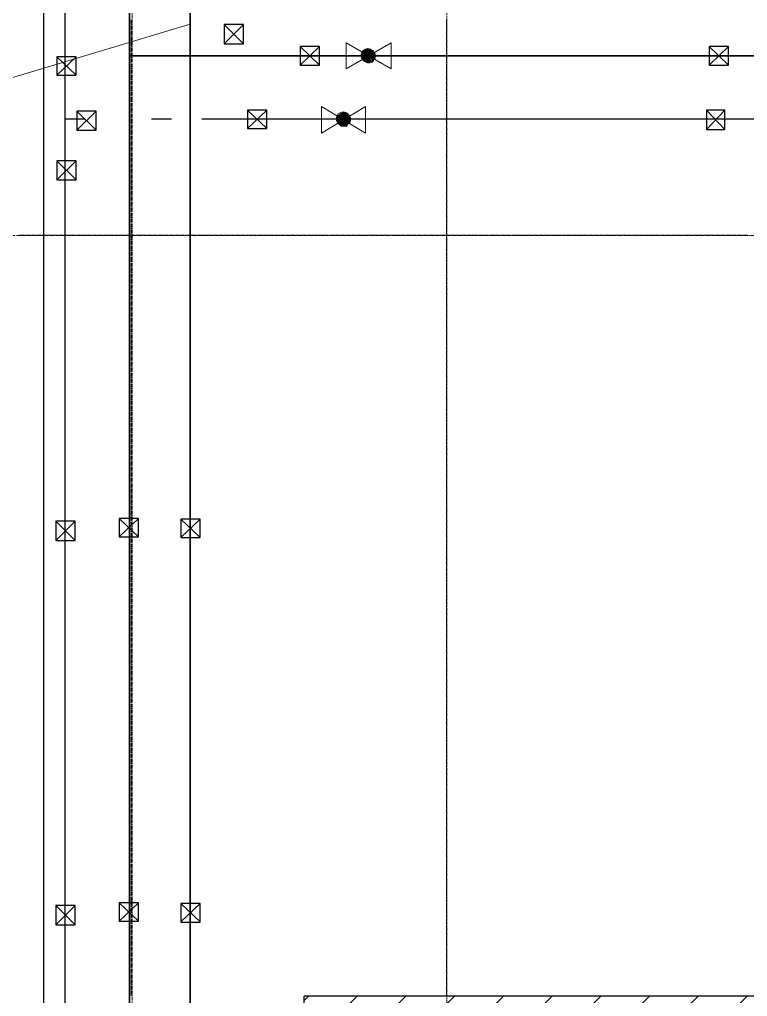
# Model space of a CAD drawing. Header units: millimetres. Extents: x -10178924 to 11692288, y -947381 to 58396.
# Drawn here: x 748840 to 752193, y -796094 to -791596 of the extents above; entities that cross this region are included whole.
import ezdxf

# ---------------------------------------------------------------- set-up
doc = ezdxf.new("R2010")
doc.units = ezdxf.units.MM
doc.linetypes.add('осевая', pattern=[50.8, 31.75, -6.35, 6.35, -6.35])
for name, color, linetype, lineweight in [('PDF _0', 7, 'Continuous', 9), ('PDF _Разрезы', 7, 'Continuous', 9), ('PDF _Текст', 7, 'Continuous', 5), ('Размеры осевые', 153, 'Continuous', 9), ('Стены.1', 7, 'Continuous', 25), ('ШТРИХОВКА', 252, 'Continuous', 15)]:
    doc.layers.add(name, color=color, linetype=linetype, lineweight=lineweight)
for name, color, linetype in [('PDF _PDF _Разрезы', 7, 'Continuous'), ('PDF _В1_Арматура', 7, 'Continuous'), ('PDF _ВК_В1', 5, 'Continuous'), ('PDF _ВК_Т3', 1, 'Continuous'), ('PDF _ВК_Т4', 6, 'Continuous')]:
    doc.layers.add(name, color=color, linetype=linetype)
doc.layers.add('PDF _Размеры осевые', color=7, linetype='Continuous', true_color=0x5d6970)

# ---------------------------------------------------------------- blocks, each defined once
blk = doc.blocks.new('A$C5282721b')
at = {"layer": 'ШТРИХОВКА', "ltscale": 100, "true_color": 0x000000, "transparency": 33554687}
h = blk.add_hatch(dxfattribs=at)
h.set_pattern_fill('ANSI31', color=18, scale=50)
h.set_pattern_definition([(45, (-79853.19, 25128.16), (-112.2532, 112.2532), [])])
h.paths.add_polyline_path([(30308.806, -10037.639), (30340.503, -10057.45), (30340.503, -9982.609)], flags=16)
h.paths.add_polyline_path([(29940.503, -9500.003), (30274.939, -9500.003), (30340.503, -9500.003), (30340.503, -8858.185), (29940.503, -8858.185)])
h.paths.add_polyline_path([(30340.503, -9510.106), (29940.503, -9505.804), (29940.503, -15302.111), (27792.557, -15302.111), (27792.557, -15862.111), (30500.503, -15862.111), (30500.503, -12156.906), (44179.391, -12156.906), (44179.391, -11596.906), (30340.503, -11596.906)])
at = {"layer": 'PDF _Разрезы', "color": 18, "lineweight": 9, "true_color": 0x000000, "transparency": 33554687}
blk.add_lwpolyline([(26590.978, -58613.553), (26594.843, 2746.034)], dxfattribs=at)
at = {"layer": 'Размеры осевые', "color": 251, "linetype": 'осевая', "ltscale": 0.5, "transparency": 33554687}
for p, q in [((27000, -52200), (27000, 1500)), ((28450, -58512.867), (28450, -4812.867)), ((-9750, -11800), (57900, -11800))]:
    blk.add_line(p, q, dxfattribs=at)
at = {"layer": 'Стены.1', "color": 18, "linetype": 'Continuous', "true_color": 0x000000, "transparency": 33554687}
blk.add_line((27792.557, -15862.111), (27792.557, -15302.111), dxfattribs=at)
at = {"layer": 'Стены.1', "color": 18, "linetype": 'Continuous', "true_color": 0x000000, "transparency": 33554687, "flags": 128}
blk.add_lwpolyline([(29940.503, -15302.111), (27792.557, -15302.111)], dxfattribs=at)

msp = doc.modelspace()

# ---------------------------------------------------------------- linework, layer by layer
at = {"layer": 'PDF _0', "lineweight": 25}
for points in [[(749782.3, -791708.3), (749871.2, -791708.3), (749871.2, -791619.4), (749782.3, -791619.4)], [(750133.6, -791805.7), (750222.5, -791805.7), (750222.5, -791721), (750133.6, -791721)], [(752017.5, -791805.7), (752106.4, -791805.7), (752106.4, -791721), (752017.5, -791721)], [(749011.8, -791852.2), (749100.7, -791852.2), (749100.7, -791767.6), (749011.8, -791767.6)], [(749104.9, -792106.2), (749193.8, -792106.2), (749193.8, -792017.3), (749104.9, -792017.3)], [(749890.2, -792097.8), (749979.1, -792097.8), (749979.1, -792013.1), (749890.2, -792013.1)], [(752004.8, -792102), (752089.5, -792102), (752089.5, -792013.1), (752004.8, -792013.1)], [(749011.8, -792334.8), (749100.7, -792334.8), (749100.7, -792245.9), (749011.8, -792245.9)], [(749007.6, -793994.3), (749096.5, -793994.3), (749096.5, -793905.4), (749007.6, -793905.4)], [(749299.7, -793977.4), (749388.6, -793977.4), (749388.6, -793892.7), (749299.7, -793892.7)], [(749583.3, -793981.6), (749672.2, -793981.6), (749672.2, -793896.9), (749583.3, -793896.9)], [(749007.6, -795763.8), (749096.5, -795763.8), (749096.5, -795675), (749007.6, -795675)], [(749299.7, -795746.9), (749388.6, -795746.9), (749388.6, -795662.3), (749299.7, -795662.3)], [(749583.3, -795751.2), (749672.2, -795751.2), (749672.2, -795666.5), (749583.3, -795666.5)]]:
    msp.add_lwpolyline(points, close=True, dxfattribs=at)
for points in [[(749782.3, -791619.4), (749871.2, -791708.3)], [(749871.2, -791619.4), (749782.3, -791708.3)], [(750133.6, -791721), (750222.5, -791805.7)], [(750222.5, -791721), (750133.7, -791805.7)], [(752017.5, -791721), (752106.4, -791805.7)], [(752106.4, -791721), (752017.5, -791805.7)], [(749011.8, -791767.6), (749100.7, -791852.2)], [(749100.7, -791767.6), (749011.8, -791852.2)], [(749104.9, -792017.3), (749193.8, -792106.2)], [(749193.8, -792017.3), (749104.9, -792106.2)], [(749890.2, -792013.1), (749979.1, -792097.8)], [(749979.1, -792013.1), (749890.2, -792097.8)], [(752004.8, -792013.1), (752089.5, -792102)], [(752089.5, -792013.1), (752004.8, -792102)], [(749011.8, -792245.9), (749100.7, -792334.8)], [(749100.7, -792245.9), (749011.8, -792334.8)], [(749007.6, -793905.4), (749096.5, -793994.3)], [(749096.5, -793905.4), (749007.6, -793994.3)], [(749299.7, -793892.7), (749388.6, -793977.4)], [(749388.6, -793892.7), (749299.7, -793977.4)], [(749583.3, -793896.9), (749672.2, -793981.6)], [(749672.2, -793896.9), (749583.3, -793981.6)], [(749007.6, -795675), (749096.5, -795763.8)], [(749096.5, -795675), (749007.6, -795763.8)], [(749299.7, -795662.3), (749388.6, -795746.9)], [(749388.6, -795662.3), (749299.7, -795746.9)], [(749583.3, -795666.5), (749672.2, -795751.1)], [(749672.2, -795666.5), (749583.3, -795751.1)]]:
    msp.add_lwpolyline(points, dxfattribs=at)
at = {"layer": 'PDF _PDF _Разрезы', "lineweight": 9}
msp.add_lwpolyline([(748948.3, -839405.6), (748952.5, -778045.5)], dxfattribs=at)
at = {"layer": 'PDF _В1_Арматура', "lineweight": 0}
for points in [[(750345.3, -791704.1), (750552.8, -791822.6), (750552.8, -791704.1)], [(750345.3, -791704.1), (750345.3, -791822.6), (750552.7, -791704.1)], [(750459.6, -791746.4), (750468.1, -791737.9), (750459.6, -791746.4)], [(750442.7, -791771.8), (750446.9, -791763.3), (750442.7, -791771.8)], [(750459.6, -791793), (750468.1, -791793), (750459.6, -791793)], [(750231, -791996.2), (750434.2, -792118.9), (750434.2, -791996.2)], [(750231, -791996.2), (750231, -792118.9), (750434.2, -791996.2)], [(750345.3, -792038.5), (750349.5, -792030), (750345.3, -792038.5)], [(750324.1, -792068.1), (750332.6, -792055.4), (750324.1, -792068.1)], [(750345.3, -792089.3), (750349.5, -792085.1), (750345.3, -792089.3)]]:
    msp.add_lwpolyline(points, dxfattribs=at)
for centre in [(750444.8, -791761.2), (750330.5, -792053.3)]:
    msp.add_circle(centre, 31.7, dxfattribs=at)
at = {"layer": 'PDF _В1_Арматура', "transparency": 33554559}
for points in [[(750417.3, -791776), (750417.3, -791754.9), (750413, -791767.6)], [(750417.3, -791754.9), (750413, -791767.6), (750413, -791759.1)], [(750413, -791767.6), (750413, -791759.1), (750413, -791763.3)], [(750421.5, -791784.5), (750421.5, -791742.2), (750417.3, -791780.3)], [(750421.5, -791742.2), (750417.3, -791780.3), (750417.3, -791746.4)], [(750417.3, -791780.3), (750417.3, -791746.4), (750417.3, -791776)], [(750417.3, -791746.4), (750417.3, -791776), (750417.3, -791754.9)], [(750425.8, -791788.7), (750425.8, -791737.9), (750421.5, -791784.5)], [(750425.8, -791737.9), (750421.5, -791784.5), (750421.5, -791742.2)], [(750430, -791793), (750430, -791737.9), (750425.8, -791788.7)], [(750430, -791737.9), (750425.8, -791788.7), (750425.8, -791737.9)], [(750434.2, -791746.4), (750434.2, -791733.7), (750430, -791737.9)], [(750434.2, -791746.4), (750430, -791793), (750430, -791737.9)], [(750434.2, -791784.5), (750434.2, -791746.4), (750430, -791793)], [(750442.7, -791754.9), (750442.7, -791729.5), (750434.2, -791746.4)], [(750442.7, -791729.5), (750434.2, -791746.4), (750434.2, -791733.7)], [(750442.7, -791754.9), (750434.2, -791784.5), (750434.2, -791746.4)], [(750442.7, -791771.8), (750442.7, -791754.9), (750434.2, -791784.5)], [(750446.9, -791763.3), (750446.9, -791729.5), (750442.7, -791754.9)], [(750446.9, -791729.5), (750442.7, -791754.9), (750442.7, -791729.5)], [(750446.9, -791763.3), (750442.7, -791771.8), (750442.7, -791754.9)], [(750455.4, -791754.9), (750455.4, -791729.5), (750446.9, -791763.3)], [(750455.4, -791729.5), (750446.9, -791763.3), (750446.9, -791729.5)], [(750446.9, -791763.3), (750446.9, -791763.3), (750455.4, -791754.9)], [(750446.9, -791763.3), (750455.4, -791754.9), (750455.4, -791771.8)], [(750459.6, -791733.7), (750455.4, -791754.9), (750455.4, -791729.5)], [(750459.6, -791746.4), (750459.6, -791733.7), (750455.4, -791754.9)], [(750468.1, -791793), (750468.1, -791737.9), (750455.4, -791771.8)], [(750468.1, -791737.9), (750455.4, -791771.8), (750455.4, -791754.9)], [(750468.1, -791737.9), (750459.6, -791746.4), (750459.6, -791733.7)], [(750472.3, -791788.7), (750472.3, -791737.9), (750468.1, -791793)], [(750472.3, -791737.9), (750468.1, -791793), (750468.1, -791737.9)], [(750472.3, -791742.2), (750472.3, -791788.7), (750472.3, -791737.9)], [(750476.5, -791746.4), (750472.3, -791784.5), (750472.3, -791742.2)], [(750472.3, -791784.5), (750472.3, -791742.2), (750472.3, -791788.7)], [(750476.5, -791780.3), (750476.5, -791746.4), (750472.3, -791784.5)], [(750480.8, -791754.9), (750476.5, -791780.3), (750476.5, -791746.4)], [(750480.8, -791776), (750480.8, -791754.9), (750476.5, -791780.3)], [(750480.8, -791759.1), (750480.8, -791776), (750480.8, -791754.9)], [(750480.8, -791763.3), (750480.8, -791767.6), (750480.8, -791759.1)], [(750480.8, -791767.6), (750480.8, -791759.1), (750480.8, -791776)], [(750434.2, -791784.5), (750434.2, -791793), (750430, -791793)], [(750442.7, -791797.2), (750442.7, -791771.8), (750434.2, -791793)], [(750442.7, -791771.8), (750434.2, -791793), (750434.2, -791784.5)], [(750446.9, -791797.2), (750446.9, -791763.3), (750442.7, -791797.2)], [(750446.9, -791763.3), (750442.7, -791797.2), (750442.7, -791771.8)], [(750455.4, -791771.8), (750446.9, -791797.2), (750446.9, -791763.3)], [(750455.4, -791797.2), (750455.4, -791771.8), (750446.9, -791797.2)], [(750459.6, -791784.5), (750455.4, -791797.2), (750455.4, -791771.8)], [(750459.6, -791793), (750459.6, -791784.5), (750455.4, -791797.2)], [(750468.1, -791793), (750459.6, -791793), (750459.6, -791784.5)], [(750315.7, -792085.1), (750315.7, -792030), (750311.5, -792080.8)], [(750315.7, -792030), (750311.5, -792080.8), (750311.5, -792034.3)], [(750319.9, -792038.5), (750319.9, -792025.8), (750315.7, -792030)], [(750319.9, -792038.5), (750315.7, -792085.1), (750315.7, -792030)], [(750324.1, -792047), (750324.1, -792025.8), (750319.9, -792038.5)], [(750324.1, -792025.8), (750319.9, -792038.5), (750319.9, -792025.8)], [(750332.6, -792055.4), (750332.6, -792021.6), (750324.1, -792047)], [(750332.6, -792021.6), (750324.1, -792047), (750324.1, -792025.8)], [(750341.1, -792025.8), (750332.6, -792055.4), (750332.6, -792021.6)], [(750341.1, -792047), (750341.1, -792025.8), (750332.6, -792055.4)], [(750345.3, -792038.5), (750345.3, -792025.8), (750341.1, -792047)], [(750345.3, -792025.8), (750341.1, -792047), (750341.1, -792025.8)], [(750349.5, -792085.1), (750349.5, -792030), (750341.1, -792068.1)], [(750349.5, -792030), (750341.1, -792068.1), (750341.1, -792047)], [(750349.5, -792030), (750345.3, -792038.5), (750345.3, -792025.8)], [(750353.8, -792034.3), (750349.5, -792085.1), (750349.5, -792030)], [(750303, -792068.1), (750303, -792047), (750298.7, -792063.9)], [(750303, -792047), (750298.7, -792063.9), (750298.7, -792051.2)], [(750298.7, -792063.9), (750298.7, -792051.2), (750298.7, -792055.4)], [(750307.2, -792076.6), (750307.2, -792034.3), (750303, -792072.4)], [(750307.2, -792034.3), (750303, -792072.4), (750303, -792042.7)], [(750303, -792072.4), (750303, -792042.7), (750303, -792068.1)], [(750303, -792042.7), (750303, -792068.1), (750303, -792047)], [(750311.4, -792080.8), (750311.4, -792034.3), (750307.2, -792076.6)], [(750311.4, -792034.3), (750307.2, -792076.6), (750307.2, -792034.3)], [(750319.9, -792076.6), (750319.9, -792038.5), (750315.7, -792085.1)], [(750319.9, -792076.6), (750319.9, -792089.3), (750315.7, -792085.1)], [(750324.1, -792047), (750319.9, -792076.6), (750319.9, -792038.5)], [(750324.1, -792068.1), (750324.1, -792047), (750319.9, -792076.6)], [(750324.1, -792089.3), (750324.1, -792068.1), (750319.9, -792089.3)], [(750324.1, -792068.1), (750319.9, -792089.3), (750319.9, -792076.6)], [(750332.6, -792055.4), (750324.1, -792068.1), (750324.1, -792047)], [(750332.6, -792089.3), (750332.6, -792055.4), (750324.1, -792089.3)], [(750332.6, -792055.4), (750324.1, -792089.3), (750324.1, -792068.1)], [(750332.6, -792055.4), (750332.6, -792055.4), (750341.1, -792047)], [(750332.6, -792055.4), (750341.1, -792047), (750341.1, -792068.1)], [(750341.1, -792068.1), (750332.6, -792089.3), (750332.6, -792055.4)], [(750341.1, -792089.3), (750341.1, -792068.1), (750332.6, -792089.3)], [(750345.3, -792076.6), (750341.1, -792089.3), (750341.1, -792068.1)], [(750345.3, -792089.3), (750345.3, -792076.6), (750341.1, -792089.3)], [(750349.5, -792085.1), (750345.3, -792089.3), (750345.3, -792076.6)], [(750353.8, -792080.8), (750353.8, -792034.3), (750349.5, -792085.1)], [(750358, -792076.6), (750358, -792034.3), (750353.8, -792080.8)], [(750358, -792034.3), (750353.8, -792080.8), (750353.8, -792034.3)], [(750362.2, -792042.7), (750358, -792076.6), (750358, -792034.3)], [(750362.2, -792072.4), (750362.2, -792042.7), (750358, -792076.6)], [(750366.5, -792047), (750362.2, -792072.4), (750362.2, -792042.7)], [(750366.5, -792068.1), (750366.5, -792047), (750362.2, -792072.4)], [(750366.5, -792051.2), (750366.5, -792068.1), (750366.5, -792047)], [(750366.5, -792055.4), (750366.5, -792063.9), (750366.5, -792051.2)], [(750366.5, -792063.9), (750366.5, -792051.2), (750366.5, -792068.1)]]:
    msp.add_solid(points, dxfattribs=at)
at = {"layer": 'PDF _ВК_В1', "lineweight": 30}
for points in [[(749049.9, -821291), (749049.9, -786439.2)], [(749143, -792055.4), (749049.9, -792055.4)], [(749541, -792055.4), (749447.8, -792055.4)], [(749773.8, -792055.4), (749680.7, -792055.4)], [(768798.5, -792055.4), (767151.8, -792055.4), (749773.8, -792055.4)], [(749981.2, -792055.4), (749888.1, -792055.4)]]:
    msp.add_lwpolyline(points, dxfattribs=at)
at = {"layer": 'PDF _ВК_Т3', "lineweight": 35}
for points in [[(749346.2, -821172.5), (749346.2, -786147.1)], [(768680, -791763.3), (767410, -791763.3), (749346.2, -791763.3)]]:
    msp.add_lwpolyline(points, dxfattribs=at)
at = {"layer": 'PDF _ВК_Т4', "lineweight": 35}
msp.add_lwpolyline([(749625.6, -821121.7), (749625.6, -785876.1)], dxfattribs=at)
at = {"layer": 'PDF _Размеры осевые', "lineweight": 9}
for points in [[(749354.7, -791619.4), (749354.7, -791602.5), (749354.7, -791598.2)], [(749354.7, -791644.8), (749354.7, -791627.9), (749354.7, -791623.6)], [(750806.8, -791619.4), (750806.8, -791602.5), (750806.8, -791598.2)], [(750806.8, -791644.8), (750806.8, -791627.9), (750806.8, -791623.6)], [(749354.7, -791670.2), (749354.7, -791653.3), (749354.7, -791649)], [(750806.8, -791670.2), (750806.8, -791653.3), (750806.8, -791649)], [(749354.7, -791695.6), (749354.7, -791678.7), (749354.7, -791674.4)], [(749354.7, -791721), (749354.7, -791704.1), (749354.7, -791699.8)], [(750806.8, -791695.6), (750806.8, -791678.7), (750806.8, -791674.4)], [(750806.8, -791721), (750806.8, -791704.1), (750806.8, -791699.8)], [(749354.7, -791746.4), (749354.7, -791729.5), (749354.7, -791725.2)], [(749354.7, -791771.8), (749354.7, -791754.9), (749354.7, -791750.6)], [(750806.8, -791746.4), (750806.8, -791729.5), (750806.8, -791725.2)], [(750806.8, -791771.8), (750806.8, -791754.9), (750806.8, -791750.6)], [(749354.7, -791797.2), (749354.7, -791780.3), (749354.7, -791776)], [(749354.7, -791822.6), (749354.7, -791805.7), (749354.7, -791801.4)], [(750806.8, -791797.2), (750806.8, -791780.3), (750806.8, -791776)], [(750806.8, -791822.6), (750806.8, -791805.7), (750806.8, -791801.4)], [(749354.7, -791848), (749354.7, -791831.1), (749354.7, -791826.8)], [(749354.7, -791873.4), (749354.7, -791856.5), (749354.7, -791852.2)], [(750806.8, -791848), (750806.8, -791831.1), (750806.8, -791826.8)], [(750806.8, -791873.4), (750806.8, -791856.5), (750806.8, -791852.2)], [(749354.7, -791898.8), (749354.7, -791881.9), (749354.7, -791877.6)], [(750806.8, -791898.8), (750806.8, -791881.9), (750806.8, -791877.6)], [(749354.7, -791924.2), (749354.7, -791907.3), (749354.7, -791903)], [(749354.7, -791949.6), (749354.7, -791932.7), (749354.7, -791928.4)], [(750806.8, -791924.2), (750806.8, -791907.3), (750806.8, -791903)], [(750806.8, -791949.6), (750806.8, -791932.7), (750806.8, -791928.4)], [(749354.7, -791975), (749354.7, -791958.1), (749354.7, -791953.8)], [(749354.7, -792000.4), (749354.7, -791983.5), (749354.7, -791979.2)], [(750806.8, -791975), (750806.8, -791958.1), (750806.8, -791953.8)], [(750806.8, -792000.4), (750806.8, -791983.5), (750806.8, -791979.2)], [(749354.7, -792025.8), (749354.7, -792008.9), (749354.7, -792004.6)], [(749354.7, -792051.2), (749354.7, -792034.3), (749354.7, -792030)], [(750806.8, -792025.8), (750806.8, -792008.9), (750806.8, -792004.6)], [(750806.8, -792051.2), (750806.8, -792034.3), (750806.8, -792030)], [(749354.7, -792076.6), (749354.7, -792059.7), (749354.7, -792055.4)], [(750806.8, -792076.6), (750806.8, -792059.7), (750806.8, -792055.4)], [(749354.7, -792102), (749354.7, -792085.1), (749354.7, -792080.8)], [(749354.7, -792127.4), (749354.7, -792110.5), (749354.7, -792106.2)], [(750806.8, -792102), (750806.8, -792085.1), (750806.8, -792080.8)], [(750806.8, -792127.4), (750806.8, -792110.5), (750806.8, -792106.2)], [(749354.7, -792152.8), (749354.7, -792135.9), (749354.7, -792131.6)], [(749354.7, -792178.2), (749354.7, -792161.3), (749354.7, -792157)], [(750806.8, -792152.8), (750806.8, -792135.9), (750806.8, -792131.6)], [(750806.8, -792178.2), (750806.8, -792161.3), (750806.8, -792157)], [(749354.7, -792203.6), (749354.7, -792186.7), (749354.7, -792182.4)], [(749354.7, -792229), (749354.7, -792212.1), (749354.7, -792207.8)], [(750806.8, -792203.6), (750806.8, -792186.7), (750806.8, -792182.4)], [(750806.8, -792229), (750806.8, -792212.1), (750806.8, -792207.8)], [(749354.7, -792254.4), (749354.7, -792237.5), (749354.7, -792233.2)], [(750806.8, -792254.4), (750806.8, -792237.5), (750806.8, -792233.2)], [(749354.7, -792279.8), (749354.7, -792262.9), (749354.7, -792258.6)], [(749354.7, -792305.2), (749354.7, -792288.3), (749354.7, -792284)], [(750806.8, -792279.8), (750806.8, -792262.9), (750806.8, -792258.6)], [(750806.8, -792305.2), (750806.8, -792288.3), (750806.8, -792284)], [(749354.7, -792330.6), (749354.7, -792313.7), (749354.7, -792309.4)], [(749354.7, -792356), (749354.7, -792339.1), (749354.7, -792334.8)], [(750806.8, -792330.6), (750806.8, -792313.7), (750806.8, -792309.4)], [(750806.8, -792356), (750806.8, -792339.1), (750806.8, -792334.8)], [(749354.7, -792381.4), (749354.7, -792364.5), (749354.7, -792360.2)], [(749354.7, -792406.8), (749354.7, -792389.9), (749354.7, -792385.6)], [(750806.8, -792381.4), (750806.8, -792364.5), (750806.8, -792360.2)], [(750806.8, -792406.8), (750806.8, -792389.9), (750806.8, -792385.6)], [(749354.7, -792432.2), (749354.7, -792415.3), (749354.7, -792411)], [(749354.7, -792457.6), (749354.7, -792440.7), (749354.7, -792436.4)], [(750806.8, -792432.2), (750806.8, -792415.3), (750806.8, -792411)], [(750806.8, -792457.6), (750806.8, -792440.7), (750806.8, -792436.4)], [(749354.7, -792483), (749354.7, -792466.1), (749354.7, -792461.8)], [(750806.8, -792483), (750806.8, -792466.1), (750806.8, -792461.8)], [(749354.7, -792508.4), (749354.7, -792491.5), (749354.7, -792487.2)], [(749354.7, -792533.8), (749354.7, -792516.9), (749354.7, -792512.6)], [(750806.8, -792508.4), (750806.8, -792491.5), (750806.8, -792487.2)], [(750806.8, -792533.8), (750806.8, -792516.9), (750806.8, -792512.6)], [(749354.7, -792559.2), (749354.7, -792542.3), (749354.7, -792538)], [(749354.7, -792584.6), (749354.7, -792567.7), (749354.7, -792563.4)], [(750806.8, -792559.2), (750806.8, -792542.3), (750806.8, -792538)], [(750806.8, -792584.6), (750806.8, -792567.7), (750806.8, -792563.4)], [(748842.5, -792588.8), (748846.7, -792588.8), (748863.6, -792588.8)], [(748867.9, -792588.8), (748872.1, -792588.8), (748889, -792588.8)], [(748893.3, -792588.8), (748897.5, -792588.8), (748914.4, -792588.8)], [(748918.7, -792588.8), (748922.9, -792588.8), (748939.8, -792588.8)], [(748944.1, -792588.8), (748948.3, -792588.8), (748965.2, -792588.8)], [(748969.5, -792588.8), (748973.7, -792588.8), (748990.6, -792588.8)], [(748994.9, -792588.8), (748999.1, -792588.8), (749016, -792588.8)], [(749020.3, -792588.8), (749024.5, -792588.8), (749041.4, -792588.8)], [(749045.7, -792588.8), (749049.9, -792588.8), (749066.8, -792588.8)], [(749071.1, -792588.8), (749075.3, -792588.8), (749092.2, -792588.8)], [(749096.5, -792588.8), (749100.7, -792588.8), (749117.6, -792588.8)], [(749121.9, -792588.8), (749126.1, -792588.8), (749143, -792588.8)], [(749147.3, -792588.8), (749151.5, -792588.8), (749168.4, -792588.8)], [(749172.7, -792588.8), (749176.9, -792588.8), (749193.8, -792588.8)], [(749198.1, -792588.8), (749202.3, -792588.8), (749219.2, -792588.8)], [(749223.5, -792588.8), (749227.7, -792588.8), (749244.6, -792588.8)], [(749248.9, -792588.8), (749253.1, -792588.8), (749270, -792588.8)], [(749274.3, -792588.8), (749278.5, -792588.8), (749295.4, -792588.8)], [(749299.7, -792588.8), (749303.9, -792588.8), (749320.8, -792588.8)], [(749325.1, -792588.8), (749329.3, -792588.8), (749346.2, -792588.8)], [(749350.5, -792588.8), (749354.7, -792588.8), (749371.6, -792588.8)], [(749354.7, -792610), (749354.7, -792593.1), (749354.7, -792588.8)], [(749354.7, -792635.4), (749354.7, -792618.5), (749354.7, -792614.2)], [(749375.9, -792588.8), (749380.1, -792588.8), (749397, -792588.8)], [(749401.3, -792588.8), (749405.5, -792588.8), (749422.4, -792588.8)], [(749426.7, -792588.8), (749430.9, -792588.8), (749447.8, -792588.8)], [(749452.1, -792588.8), (749456.3, -792588.8), (749473.2, -792588.8)], [(749477.5, -792588.8), (749481.7, -792588.8), (749498.6, -792588.8)], [(749502.9, -792588.8), (749507.1, -792588.8), (749524, -792588.8)], [(749528.3, -792588.8), (749532.5, -792588.8), (749549.4, -792588.8)], [(749553.7, -792588.8), (749557.9, -792588.8), (749574.8, -792588.8)], [(749579.1, -792588.8), (749583.3, -792588.8), (749600.2, -792588.8)], [(749604.5, -792588.8), (749608.7, -792588.8), (749625.6, -792588.8)], [(749629.9, -792588.8), (749634.1, -792588.8), (749651, -792588.8)], [(749655.3, -792588.8), (749659.5, -792588.8), (749676.4, -792588.8)], [(749680.7, -792588.8), (749684.9, -792588.8), (749701.8, -792588.8)], [(749706.1, -792588.8), (749710.3, -792588.8), (749727.2, -792588.8)], [(749731.5, -792588.8), (749735.7, -792588.8), (749752.6, -792588.8)], [(749756.9, -792588.8), (749761.1, -792588.8), (749778, -792588.8)], [(749782.3, -792588.8), (749786.5, -792588.8), (749803.4, -792588.8)], [(749807.7, -792588.8), (749811.9, -792588.8), (749828.8, -792588.8)], [(749833.1, -792588.8), (749837.3, -792588.8), (749854.2, -792588.8)], [(749858.5, -792588.8), (749862.7, -792588.8), (749879.6, -792588.8)], [(749883.9, -792588.8), (749888.1, -792588.8), (749905, -792588.8)], [(749909.3, -792588.8), (749913.5, -792588.8), (749930.4, -792588.8)], [(749934.7, -792588.8), (749938.9, -792588.8), (749955.8, -792588.8)], [(749960.1, -792588.8), (749964.3, -792588.8), (749981.2, -792588.8)], [(749985.5, -792588.8), (749989.7, -792588.8), (750006.6, -792588.8)], [(750010.9, -792588.8), (750015.1, -792588.8), (750032, -792588.8)], [(750036.3, -792588.8), (750040.5, -792588.8), (750057.4, -792588.8)], [(750061.7, -792588.8), (750065.9, -792588.8), (750082.8, -792588.8)], [(750087.1, -792588.8), (750091.3, -792588.8), (750108.2, -792588.8)], [(750112.5, -792588.8), (750116.7, -792588.8), (750133.6, -792588.8)], [(750137.9, -792588.8), (750142.1, -792588.8), (750159, -792588.8)], [(750163.3, -792588.8), (750167.5, -792588.8), (750184.4, -792588.8)], [(750188.7, -792588.8), (750192.9, -792588.8), (750209.8, -792588.8)], [(750214.1, -792588.8), (750218.3, -792588.8), (750235.2, -792588.8)], [(750239.5, -792588.8), (750243.7, -792588.8), (750260.6, -792588.8)], [(750264.9, -792588.8), (750269.1, -792588.8), (750286, -792588.8)], [(750290.3, -792588.8), (750294.5, -792588.8), (750311.4, -792588.8)], [(750315.7, -792588.8), (750319.9, -792588.8), (750336.8, -792588.8)], [(750341.1, -792588.8), (750345.3, -792588.8), (750362.2, -792588.8)], [(750366.5, -792588.8), (750370.7, -792588.8), (750387.6, -792588.8)], [(750391.9, -792588.8), (750396.1, -792588.8), (750413, -792588.8)], [(750417.3, -792588.8), (750421.5, -792588.8), (750438.4, -792588.8)], [(750442.7, -792588.8), (750446.9, -792588.8), (750463.8, -792588.8)], [(750468.1, -792588.8), (750472.3, -792588.8), (750489.2, -792588.8)], [(750493.5, -792588.8), (750497.7, -792588.8), (750514.6, -792588.8)], [(750518.9, -792588.8), (750523.1, -792588.8), (750540.1, -792588.8)], [(750544.3, -792588.8), (750548.5, -792588.8), (750565.5, -792588.8)], [(750569.7, -792588.8), (750573.9, -792588.8), (750590.8, -792588.8)], [(750595.1, -792588.8), (750599.3, -792588.8), (750616.2, -792588.8)], [(750620.5, -792588.8), (750624.7, -792588.8), (750641.6, -792588.8)], [(750645.9, -792588.8), (750650.1, -792588.8), (750667.1, -792588.8)], [(750671.3, -792588.8), (750675.5, -792588.8), (750692.5, -792588.8)], [(750696.7, -792588.8), (750700.9, -792588.8), (750717.8, -792588.8)], [(750722.1, -792588.8), (750726.3, -792588.8), (750743.3, -792588.8)], [(750747.5, -792588.8), (750751.7, -792588.8), (750768.7, -792588.8)], [(750772.9, -792588.8), (750777.1, -792588.8), (750794.1, -792588.8)], [(750798.3, -792588.8), (750802.5, -792588.8), (750819.5, -792588.8)], [(750806.8, -792610), (750806.8, -792593.1), (750806.8, -792588.8)], [(750806.8, -792635.4), (750806.8, -792618.5), (750806.8, -792614.2)], [(750823.7, -792588.8), (750827.9, -792588.8), (750844.8, -792588.8)], [(750849.1, -792588.8), (750853.3, -792588.8), (750870.3, -792588.8)], [(750874.5, -792588.8), (750878.7, -792588.8), (750895.7, -792588.8)], [(750899.9, -792588.8), (750904.1, -792588.8), (750921.1, -792588.8)], [(750925.3, -792588.8), (750929.5, -792588.8), (750946.5, -792588.8)], [(750950.7, -792588.8), (750954.9, -792588.8), (750971.9, -792588.8)], [(750976.1, -792588.8), (750980.3, -792588.8), (750997.3, -792588.8)], [(751001.5, -792588.8), (751005.7, -792588.8), (751022.7, -792588.8)], [(751026.9, -792588.8), (751031.1, -792588.8), (751048.1, -792588.8)], [(751052.3, -792588.8), (751056.5, -792588.8), (751073.5, -792588.8)], [(751077.7, -792588.8), (751081.9, -792588.8), (751098.9, -792588.8)], [(751103.1, -792588.8), (751107.3, -792588.8), (751124.3, -792588.8)], [(751128.5, -792588.8), (751132.7, -792588.8), (751149.7, -792588.8)], [(751153.9, -792588.8), (751158.1, -792588.8), (751175.1, -792588.8)], [(751179.3, -792588.8), (751183.5, -792588.8), (751200.5, -792588.8)], [(751204.7, -792588.8), (751208.9, -792588.8), (751225.9, -792588.8)], [(751230.1, -792588.8), (751234.3, -792588.8), (751251.3, -792588.8)], [(751255.5, -792588.8), (751259.7, -792588.8), (751276.7, -792588.8)], [(751280.9, -792588.8), (751285.1, -792588.8), (751302.1, -792588.8)], [(751306.3, -792588.8), (751310.5, -792588.8), (751327.5, -792588.8)], [(751331.7, -792588.8), (751335.9, -792588.8), (751352.9, -792588.8)], [(751357.1, -792588.8), (751361.3, -792588.8), (751378.3, -792588.8)], [(751382.5, -792588.8), (751386.7, -792588.8), (751403.7, -792588.8)], [(751407.9, -792588.8), (751412.1, -792588.8), (751429.1, -792588.8)], [(751433.3, -792588.8), (751437.5, -792588.8), (751454.5, -792588.8)], [(751458.7, -792588.8), (751462.9, -792588.8), (751479.9, -792588.8)], [(751484.1, -792588.8), (751488.3, -792588.8), (751505.3, -792588.8)], [(751509.5, -792588.8), (751513.7, -792588.8), (751530.7, -792588.8)], [(751534.9, -792588.8), (751539.1, -792588.8), (751556.1, -792588.8)], [(751560.3, -792588.8), (751564.5, -792588.8), (751581.5, -792588.8)], [(751585.7, -792588.8), (751589.9, -792588.8), (751606.9, -792588.8)], [(751611.1, -792588.8), (751615.3, -792588.8), (751632.3, -792588.8)], [(751636.5, -792588.8), (751640.7, -792588.8), (751657.7, -792588.8)], [(751661.9, -792588.8), (751666.1, -792588.8), (751683.1, -792588.8)], [(751687.3, -792588.8), (751691.5, -792588.8), (751708.5, -792588.8)], [(751712.7, -792588.8), (751716.9, -792588.8), (751733.9, -792588.8)], [(751738.1, -792588.8), (751742.3, -792588.8), (751759.3, -792588.8)], [(751763.5, -792588.8), (751767.7, -792588.8), (751784.7, -792588.8)], [(751788.9, -792588.8), (751793.1, -792588.8), (751810.1, -792588.8)], [(751814.3, -792588.8), (751818.5, -792588.8), (751835.5, -792588.8)], [(751839.7, -792588.8), (751843.9, -792588.8), (751860.9, -792588.8)], [(751865.1, -792588.8), (751869.3, -792588.8), (751886.3, -792588.8)], [(751890.5, -792588.8), (751894.7, -792588.8), (751911.7, -792588.8)], [(751915.9, -792588.8), (751920.1, -792588.8), (751937.1, -792588.8)], [(751941.3, -792588.8), (751945.5, -792588.8), (751962.5, -792588.8)], [(751966.7, -792588.8), (751970.9, -792588.8), (751987.9, -792588.8)], [(751992.1, -792588.8), (751996.3, -792588.8), (752013.3, -792588.8)], [(752017.5, -792588.8), (752021.7, -792588.8), (752038.7, -792588.8)], [(752042.9, -792588.8), (752047.1, -792588.8), (752064.1, -792588.8)], [(752068.3, -792588.8), (752072.5, -792588.8), (752089.5, -792588.8)], [(752093.7, -792588.8), (752097.9, -792588.8), (752114.9, -792588.8)], [(752119.1, -792588.8), (752123.3, -792588.8), (752140.3, -792588.8)], [(752144.5, -792588.8), (752148.7, -792588.8), (752165.7, -792588.8)], [(752169.9, -792588.8), (752174.1, -792588.8), (752191.1, -792588.8)], [(749354.7, -792660.8), (749354.7, -792643.9), (749354.7, -792639.6)], [(750806.8, -792660.8), (750806.8, -792643.9), (750806.8, -792639.6)], [(749354.7, -792686.2), (749354.7, -792669.3), (749354.7, -792665)], [(749354.7, -792711.6), (749354.7, -792694.7), (749354.7, -792690.4)], [(750806.8, -792686.2), (750806.8, -792669.3), (750806.8, -792665)], [(750806.8, -792711.6), (750806.8, -792694.7), (750806.8, -792690.4)], [(749354.7, -792737), (749354.7, -792720.1), (749354.7, -792715.8)], [(749354.7, -792762.4), (749354.7, -792745.5), (749354.7, -792741.2)], [(750806.8, -792737), (750806.8, -792720.1), (750806.8, -792715.8)], [(750806.8, -792762.4), (750806.8, -792745.5), (750806.8, -792741.2)], [(749354.7, -792787.8), (749354.7, -792770.9), (749354.7, -792766.6)], [(749354.7, -792813.2), (749354.7, -792796.3), (749354.7, -792792)], [(750806.8, -792787.8), (750806.8, -792770.9), (750806.8, -792766.6)], [(750806.8, -792813.2), (750806.8, -792796.3), (750806.8, -792792)], [(749354.7, -792838.6), (749354.7, -792821.7), (749354.7, -792817.4)], [(750806.8, -792838.6), (750806.8, -792821.7), (750806.8, -792817.4)], [(749354.7, -792864), (749354.7, -792847.1), (749354.7, -792842.8)], [(749354.7, -792889.4), (749354.7, -792872.5), (749354.7, -792868.2)], [(750806.8, -792864), (750806.8, -792847.1), (750806.8, -792842.8)], [(750806.8, -792889.4), (750806.8, -792872.5), (750806.8, -792868.2)], [(749354.7, -792914.8), (749354.7, -792897.9), (749354.7, -792893.6)], [(749354.7, -792940.2), (749354.7, -792923.3), (749354.7, -792919)], [(750806.8, -792914.8), (750806.8, -792897.9), (750806.8, -792893.6)], [(750806.8, -792940.2), (750806.8, -792923.3), (750806.8, -792919)], [(749354.7, -792965.6), (749354.7, -792948.7), (749354.7, -792944.4)], [(749354.7, -792991), (749354.7, -792974.1), (749354.7, -792969.8)], [(750806.8, -792965.6), (750806.8, -792948.7), (750806.8, -792944.4)], [(750806.8, -792991), (750806.8, -792974.1), (750806.8, -792969.8)], [(749354.7, -793016.4), (749354.7, -792999.5), (749354.7, -792995.2)], [(749354.7, -793041.8), (749354.7, -793024.9), (749354.7, -793020.6)], [(750806.8, -793016.4), (750806.8, -792999.5), (750806.8, -792995.2)], [(750806.8, -793041.8), (750806.8, -793024.9), (750806.8, -793020.6)], [(749354.7, -793067.2), (749354.7, -793050.3), (749354.7, -793046)], [(750806.8, -793067.2), (750806.8, -793050.3), (750806.8, -793046)], [(749354.7, -793092.6), (749354.7, -793075.7), (749354.7, -793071.4)], [(749354.7, -793118), (749354.7, -793101.1), (749354.7, -793096.8)], [(750806.8, -793092.6), (750806.8, -793075.7), (750806.8, -793071.4)], [(750806.8, -793118), (750806.8, -793101.1), (750806.8, -793096.8)], [(749354.7, -793143.4), (749354.7, -793126.5), (749354.7, -793122.2)], [(749354.7, -793168.8), (749354.7, -793151.9), (749354.7, -793147.6)], [(750806.8, -793143.4), (750806.8, -793126.5), (750806.8, -793122.2)], [(750806.8, -793168.8), (750806.8, -793151.9), (750806.8, -793147.6)], [(749354.7, -793194.2), (749354.7, -793177.3), (749354.7, -793173)], [(749354.7, -793219.6), (749354.7, -793202.7), (749354.7, -793198.4)], [(750806.8, -793194.2), (750806.8, -793177.3), (750806.8, -793173)], [(750806.8, -793219.6), (750806.8, -793202.7), (750806.8, -793198.4)], [(749354.7, -793245), (749354.7, -793228.1), (749354.7, -793223.8)], [(750806.8, -793245), (750806.8, -793228.1), (750806.8, -793223.8)], [(749354.7, -793270.4), (749354.7, -793253.5), (749354.7, -793249.2)], [(749354.7, -793295.8), (749354.7, -793278.9), (749354.7, -793274.6)], [(750806.8, -793270.4), (750806.8, -793253.5), (750806.8, -793249.2)], [(750806.8, -793295.8), (750806.8, -793278.9), (750806.8, -793274.6)], [(749354.7, -793321.2), (749354.7, -793304.3), (749354.7, -793300)], [(749354.7, -793346.6), (749354.7, -793329.7), (749354.7, -793325.4)], [(750806.8, -793321.2), (750806.8, -793304.3), (750806.8, -793300)], [(750806.8, -793346.6), (750806.8, -793329.7), (750806.8, -793325.4)], [(749354.7, -793372), (749354.7, -793355.1), (749354.7, -793350.8)], [(749354.7, -793397.4), (749354.7, -793380.5), (749354.7, -793376.2)], [(750806.8, -793372), (750806.8, -793355.1), (750806.8, -793350.8)], [(750806.8, -793397.4), (750806.8, -793380.5), (750806.8, -793376.2)], [(749354.7, -793422.8), (749354.7, -793405.9), (749354.7, -793401.6)], [(750806.8, -793422.8), (750806.8, -793405.9), (750806.8, -793401.6)], [(749354.7, -793448.2), (749354.7, -793431.3), (749354.7, -793427)], [(749354.7, -793473.6), (749354.7, -793456.7), (749354.7, -793452.4)], [(750806.8, -793448.2), (750806.8, -793431.3), (750806.8, -793427)], [(750806.8, -793473.6), (750806.8, -793456.7), (750806.8, -793452.4)], [(749354.7, -793499), (749354.7, -793482.1), (749354.7, -793477.8)], [(749354.7, -793524.4), (749354.7, -793507.5), (749354.7, -793503.2)], [(750806.8, -793499), (750806.8, -793482.1), (750806.8, -793477.8)], [(750806.8, -793524.4), (750806.8, -793507.5), (750806.8, -793503.2)], [(749354.7, -793549.8), (749354.7, -793532.9), (749354.7, -793528.6)], [(749354.7, -793575.2), (749354.7, -793558.3), (749354.7, -793554)], [(750806.8, -793549.8), (750806.8, -793532.9), (750806.8, -793528.6)], [(750806.8, -793575.2), (750806.8, -793558.3), (750806.8, -793554)], [(749354.7, -793600.6), (749354.7, -793583.7), (749354.7, -793579.4)], [(749354.7, -793626), (749354.7, -793609.1), (749354.7, -793604.8)], [(750806.8, -793600.6), (750806.8, -793583.7), (750806.8, -793579.4)], [(750806.8, -793626), (750806.8, -793609.1), (750806.8, -793604.8)], [(749354.7, -793651.4), (749354.7, -793634.5), (749354.7, -793630.2)], [(750806.8, -793651.4), (750806.8, -793634.5), (750806.8, -793630.2)], [(749354.7, -793676.8), (749354.7, -793659.9), (749354.7, -793655.6)], [(749354.7, -793702.2), (749354.7, -793685.3), (749354.7, -793681)], [(750806.8, -793676.8), (750806.8, -793659.9), (750806.8, -793655.6)], [(750806.8, -793702.2), (750806.8, -793685.3), (750806.8, -793681)], [(749354.7, -793727.6), (749354.7, -793710.7), (749354.7, -793706.4)], [(749354.7, -793753), (749354.7, -793736.1), (749354.7, -793731.8)], [(750806.8, -793727.6), (750806.8, -793710.7), (750806.8, -793706.4)], [(750806.8, -793753), (750806.8, -793736.1), (750806.8, -793731.8)], [(749354.7, -793778.4), (749354.7, -793761.5), (749354.7, -793757.2)], [(749354.7, -793803.8), (749354.7, -793786.9), (749354.7, -793782.6)], [(750806.8, -793778.4), (750806.8, -793761.5), (750806.8, -793757.2)], [(750806.8, -793803.8), (750806.8, -793786.9), (750806.8, -793782.6)], [(749354.7, -793829.2), (749354.7, -793812.3), (749354.7, -793808)], [(750806.8, -793829.2), (750806.8, -793812.3), (750806.8, -793808)], [(749354.7, -793854.6), (749354.7, -793837.7), (749354.7, -793833.4)], [(749354.7, -793880), (749354.7, -793863.1), (749354.7, -793858.8)], [(750806.8, -793854.6), (750806.8, -793837.7), (750806.8, -793833.4)], [(750806.8, -793880), (750806.8, -793863.1), (750806.8, -793858.8)], [(749354.7, -793905.4), (749354.7, -793888.5), (749354.7, -793884.2)], [(749354.7, -793930.8), (749354.7, -793913.9), (749354.7, -793909.6)], [(750806.8, -793905.4), (750806.8, -793888.5), (750806.8, -793884.2)], [(750806.8, -793930.8), (750806.8, -793913.9), (750806.8, -793909.6)], [(749354.7, -793956.2), (749354.7, -793939.3), (749354.7, -793935)], [(749354.7, -793981.6), (749354.7, -793964.7), (749354.7, -793960.4)], [(750806.8, -793956.2), (750806.8, -793939.3), (750806.8, -793935)], [(750806.8, -793981.6), (750806.8, -793964.7), (750806.8, -793960.4)], [(749354.7, -794007), (749354.7, -793990.1), (749354.7, -793985.8)], [(749354.7, -794032.4), (749354.7, -794015.5), (749354.7, -794011.2)], [(750806.8, -794007), (750806.8, -793990.1), (750806.8, -793985.8)], [(750806.8, -794032.4), (750806.8, -794015.5), (750806.8, -794011.2)], [(749354.7, -794057.8), (749354.7, -794040.9), (749354.7, -794036.6)], [(750806.8, -794057.8), (750806.8, -794040.9), (750806.8, -794036.6)], [(749354.7, -794083.2), (749354.7, -794066.3), (749354.7, -794062)], [(749354.7, -794108.6), (749354.7, -794091.7), (749354.7, -794087.4)], [(750806.8, -794083.2), (750806.8, -794066.3), (750806.8, -794062)], [(750806.8, -794108.6), (750806.8, -794091.7), (750806.8, -794087.4)], [(749354.7, -794134), (749354.7, -794117.1), (749354.7, -794112.8)], [(749354.7, -794159.4), (749354.7, -794142.5), (749354.7, -794138.2)], [(750806.8, -794134), (750806.8, -794117.1), (750806.8, -794112.8)], [(750806.8, -794159.4), (750806.8, -794142.5), (750806.8, -794138.2)], [(749354.7, -794184.8), (749354.7, -794167.9), (749354.7, -794163.6)], [(749354.7, -794210.2), (749354.7, -794193.3), (749354.7, -794189)], [(750806.8, -794184.8), (750806.8, -794167.9), (750806.8, -794163.6)], [(750806.8, -794210.2), (750806.8, -794193.3), (750806.8, -794189)], [(749354.7, -794235.6), (749354.7, -794218.7), (749354.7, -794214.4)], [(750806.8, -794235.6), (750806.8, -794218.7), (750806.8, -794214.4)], [(749354.7, -794261), (749354.7, -794244.1), (749354.7, -794239.8)], [(749354.7, -794286.4), (749354.7, -794269.5), (749354.7, -794265.2)], [(750806.8, -794261), (750806.8, -794244.1), (750806.8, -794239.8)], [(750806.8, -794286.4), (750806.8, -794269.5), (750806.8, -794265.2)], [(749354.7, -794311.8), (749354.7, -794294.9), (749354.7, -794290.6)], [(749354.7, -794337.2), (749354.7, -794320.3), (749354.7, -794316)], [(750806.8, -794311.8), (750806.8, -794294.9), (750806.8, -794290.6)], [(750806.8, -794337.2), (750806.8, -794320.3), (750806.8, -794316)], [(749354.7, -794362.6), (749354.7, -794345.7), (749354.7, -794341.4)], [(749354.7, -794388), (749354.7, -794371.1), (749354.7, -794366.8)], [(750806.8, -794362.6), (750806.8, -794345.7), (750806.8, -794341.4)], [(750806.8, -794388), (750806.8, -794371.1), (750806.8, -794366.8)], [(749354.7, -794413.4), (749354.7, -794396.5), (749354.7, -794392.2)], [(750806.8, -794413.4), (750806.8, -794396.5), (750806.8, -794392.2)], [(749354.7, -794438.8), (749354.7, -794421.9), (749354.7, -794417.6)], [(749354.7, -794464.2), (749354.7, -794447.3), (749354.7, -794443)], [(750806.8, -794438.8), (750806.8, -794421.9), (750806.8, -794417.6)], [(750806.8, -794464.2), (750806.8, -794447.3), (750806.8, -794443)], [(749354.7, -794489.6), (749354.7, -794472.7), (749354.7, -794468.4)], [(749354.7, -794515), (749354.7, -794498.1), (749354.7, -794493.8)], [(750806.8, -794489.6), (750806.8, -794472.7), (750806.8, -794468.4)], [(750806.8, -794515), (750806.8, -794498.1), (750806.8, -794493.8)], [(749354.7, -794540.4), (749354.7, -794523.5), (749354.7, -794519.2)], [(749354.7, -794565.8), (749354.7, -794548.9), (749354.7, -794544.6)], [(750806.8, -794540.4), (750806.8, -794523.5), (750806.8, -794519.2)], [(750806.8, -794565.8), (750806.8, -794548.9), (750806.8, -794544.6)], [(749354.7, -794591.2), (749354.7, -794574.3), (749354.7, -794570)], [(749354.7, -794616.6), (749354.7, -794599.7), (749354.7, -794595.4)], [(750806.8, -794591.2), (750806.8, -794574.3), (750806.8, -794570)], [(750806.8, -794616.6), (750806.8, -794599.7), (750806.8, -794595.4)], [(749354.7, -794642), (749354.7, -794625.1), (749354.7, -794620.8)], [(750806.8, -794642), (750806.8, -794625.1), (750806.8, -794620.8)], [(749354.7, -794667.4), (749354.7, -794650.5), (749354.7, -794646.2)], [(749354.7, -794692.8), (749354.7, -794675.9), (749354.7, -794671.6)], [(750806.8, -794667.4), (750806.8, -794650.5), (750806.8, -794646.2)], [(750806.8, -794692.8), (750806.8, -794675.9), (750806.8, -794671.6)], [(749354.7, -794718.2), (749354.7, -794701.3), (749354.7, -794697)], [(749354.7, -794743.6), (749354.7, -794726.7), (749354.7, -794722.4)], [(750806.8, -794718.2), (750806.8, -794701.3), (750806.8, -794697)], [(750806.8, -794743.6), (750806.8, -794726.7), (750806.8, -794722.4)], [(749354.7, -794769), (749354.7, -794752.1), (749354.7, -794747.8)], [(749354.7, -794794.4), (749354.7, -794777.5), (749354.7, -794773.2)], [(750806.8, -794769), (750806.8, -794752.1), (750806.8, -794747.8)], [(750806.8, -794794.4), (750806.8, -794777.5), (750806.8, -794773.2)], [(749354.7, -794819.8), (749354.7, -794802.9), (749354.7, -794798.6)], [(750806.8, -794819.8), (750806.8, -794802.9), (750806.8, -794798.6)], [(749354.7, -794845.2), (749354.7, -794828.3), (749354.7, -794824)], [(749354.7, -794870.6), (749354.7, -794853.7), (749354.7, -794849.4)], [(750806.8, -794845.2), (750806.8, -794828.3), (750806.8, -794824)], [(750806.8, -794870.6), (750806.8, -794853.7), (750806.8, -794849.4)], [(749354.7, -794896), (749354.7, -794879.1), (749354.7, -794874.8)], [(749354.7, -794921.4), (749354.7, -794904.5), (749354.7, -794900.2)], [(750806.8, -794896), (750806.8, -794879.1), (750806.8, -794874.8)], [(750806.8, -794921.4), (750806.8, -794904.5), (750806.8, -794900.2)], [(749354.7, -794946.8), (749354.7, -794929.9), (749354.7, -794925.6)], [(749354.7, -794972.2), (749354.7, -794955.3), (749354.7, -794951)], [(750806.8, -794946.8), (750806.8, -794929.9), (750806.8, -794925.6)], [(750806.8, -794972.2), (750806.8, -794955.3), (750806.8, -794951)], [(749354.7, -794997.6), (749354.7, -794980.7), (749354.7, -794976.4)], [(750806.8, -794997.6), (750806.8, -794980.7), (750806.8, -794976.4)], [(749354.7, -795023), (749354.7, -795006.1), (749354.7, -795001.8)], [(749354.7, -795048.4), (749354.7, -795031.5), (749354.7, -795027.2)], [(750806.8, -795023), (750806.8, -795006.1), (750806.8, -795001.8)], [(750806.8, -795048.4), (750806.8, -795031.5), (750806.8, -795027.2)], [(749354.7, -795073.8), (749354.7, -795056.9), (749354.7, -795052.6)], [(749354.7, -795099.2), (749354.7, -795082.3), (749354.7, -795078)], [(750806.8, -795073.8), (750806.8, -795056.9), (750806.8, -795052.6)], [(750806.8, -795099.2), (750806.8, -795082.3), (750806.8, -795078)], [(749354.7, -795124.6), (749354.7, -795107.7), (749354.7, -795103.4)], [(749354.7, -795150), (749354.7, -795133.1), (749354.7, -795128.8)], [(750806.8, -795124.6), (750806.8, -795107.7), (750806.8, -795103.4)], [(750806.8, -795150), (750806.8, -795133.1), (750806.8, -795128.8)], [(749354.7, -795175.4), (749354.7, -795158.5), (749354.7, -795154.2)], [(749354.7, -795200.8), (749354.7, -795183.9), (749354.7, -795179.6)], [(750806.8, -795175.4), (750806.8, -795158.5), (750806.8, -795154.2)], [(750806.8, -795200.8), (750806.8, -795183.9), (750806.8, -795179.6)], [(749354.7, -795226.2), (749354.7, -795209.3), (749354.7, -795205)], [(750806.8, -795226.2), (750806.8, -795209.3), (750806.8, -795205)], [(749354.7, -795251.6), (749354.7, -795234.7), (749354.7, -795230.4)], [(749354.7, -795277), (749354.7, -795260.1), (749354.7, -795255.8)], [(750806.8, -795251.6), (750806.8, -795234.7), (750806.8, -795230.4)], [(750806.8, -795277), (750806.8, -795260.1), (750806.8, -795255.8)], [(749354.7, -795302.4), (749354.7, -795285.5), (749354.7, -795281.2)], [(749354.7, -795327.8), (749354.7, -795310.9), (749354.7, -795306.7)], [(750806.8, -795302.4), (750806.8, -795285.5), (750806.8, -795281.2)], [(750806.8, -795327.8), (750806.8, -795310.9), (750806.8, -795306.7)], [(749354.7, -795353.2), (749354.7, -795336.3), (749354.7, -795332.1)], [(749354.7, -795378.6), (749354.7, -795361.7), (749354.7, -795357.4)], [(750806.8, -795353.2), (750806.8, -795336.3), (750806.8, -795332.1)], [(750806.8, -795378.6), (750806.8, -795361.7), (750806.8, -795357.4)], [(749354.7, -795404), (749354.7, -795387.1), (749354.7, -795382.8)], [(750806.8, -795404), (750806.8, -795387.1), (750806.8, -795382.8)], [(749354.7, -795429.4), (749354.7, -795412.5), (749354.7, -795408.2)], [(749354.7, -795454.8), (749354.7, -795437.9), (749354.7, -795433.7)], [(750806.8, -795429.4), (750806.8, -795412.5), (750806.8, -795408.2)], [(750806.8, -795454.8), (750806.8, -795437.9), (750806.8, -795433.7)], [(749354.7, -795480.2), (749354.7, -795463.3), (749354.7, -795459.1)], [(749354.7, -795505.6), (749354.7, -795488.7), (749354.7, -795484.4)], [(750806.8, -795480.2), (750806.8, -795463.3), (750806.8, -795459.1)], [(750806.8, -795505.6), (750806.8, -795488.7), (750806.8, -795484.4)], [(749354.7, -795531), (749354.7, -795514.1), (749354.7, -795509.8)], [(749354.7, -795556.4), (749354.7, -795539.5), (749354.7, -795535.3)], [(750806.8, -795531), (750806.8, -795514.1), (750806.8, -795509.8)], [(750806.8, -795556.4), (750806.8, -795539.5), (750806.8, -795535.3)], [(749354.7, -795581.8), (749354.7, -795564.9), (749354.7, -795560.7)], [(750806.8, -795581.8), (750806.8, -795564.9), (750806.8, -795560.7)], [(749354.7, -795607.2), (749354.7, -795590.3), (749354.7, -795586.1)], [(749354.7, -795632.6), (749354.7, -795615.7), (749354.7, -795611.4)], [(750806.8, -795607.2), (750806.8, -795590.3), (750806.8, -795586.1)], [(750806.8, -795632.6), (750806.8, -795615.7), (750806.8, -795611.4)], [(749354.7, -795658), (749354.7, -795641.1), (749354.7, -795636.8)], [(749354.7, -795683.4), (749354.7, -795666.5), (749354.7, -795662.3)], [(750806.8, -795658), (750806.8, -795641.1), (750806.8, -795636.8)], [(750806.8, -795683.4), (750806.8, -795666.5), (750806.8, -795662.3)], [(749354.7, -795708.8), (749354.7, -795691.9), (749354.7, -795687.7)], [(749354.7, -795734.2), (749354.7, -795717.3), (749354.7, -795713.1)], [(750806.8, -795708.8), (750806.8, -795691.9), (750806.8, -795687.7)], [(750806.8, -795734.2), (750806.8, -795717.3), (750806.8, -795713.1)], [(749354.7, -795759.6), (749354.7, -795742.7), (749354.7, -795738.5)], [(749354.7, -795785), (749354.7, -795768.1), (749354.7, -795763.9)], [(750806.8, -795759.6), (750806.8, -795742.7), (750806.8, -795738.5)], [(750806.8, -795785), (750806.8, -795768.1), (750806.8, -795763.9)], [(749354.7, -795810.4), (749354.7, -795793.5), (749354.7, -795789.3)], [(750806.8, -795810.4), (750806.8, -795793.5), (750806.8, -795789.3)], [(749354.7, -795835.8), (749354.7, -795818.9), (749354.7, -795814.7)], [(749354.7, -795861.2), (749354.7, -795844.3), (749354.7, -795840.1)], [(750806.8, -795835.8), (750806.8, -795818.9), (750806.8, -795814.7)], [(750806.8, -795861.2), (750806.8, -795844.3), (750806.8, -795840.1)], [(749354.7, -795886.6), (749354.7, -795869.7), (749354.7, -795865.5)], [(749354.7, -795912), (749354.7, -795895.1), (749354.7, -795890.9)], [(750806.8, -795886.6), (750806.8, -795869.7), (750806.8, -795865.5)], [(750806.8, -795912), (750806.8, -795895.1), (750806.8, -795890.9)], [(749354.7, -795937.4), (749354.7, -795920.5), (749354.7, -795916.3)], [(749354.7, -795962.8), (749354.7, -795945.9), (749354.7, -795941.7)], [(750806.8, -795937.4), (750806.8, -795920.5), (750806.8, -795916.3)], [(750806.8, -795962.8), (750806.8, -795945.9), (750806.8, -795941.7)], [(749354.7, -795988.2), (749354.7, -795971.3), (749354.7, -795967.1)], [(750806.8, -795988.2), (750806.8, -795971.3), (750806.8, -795967.1)], [(749354.7, -796013.6), (749354.7, -795996.7), (749354.7, -795992.5)], [(749354.7, -796039), (749354.7, -796022.1), (749354.7, -796017.9)], [(750806.8, -796013.6), (750806.8, -795996.7), (750806.8, -795992.5)], [(750806.8, -796039), (750806.8, -796022.1), (750806.8, -796017.9)], [(749354.7, -796064.4), (749354.7, -796047.5), (749354.7, -796043.3)], [(749354.7, -796089.8), (749354.7, -796072.9), (749354.7, -796068.7)], [(750806.8, -796064.4), (750806.8, -796047.5), (750806.8, -796043.3)], [(750806.8, -796089.8), (750806.8, -796072.9), (750806.8, -796068.7)]]:
    msp.add_lwpolyline(points, dxfattribs=at)
at = {"layer": 'PDF _Текст'}
msp.add_lwpolyline([(749625.6, -791617.2), (747682.6, -792201.3), (747581, -792201.3), (746704.7, -792201.3)], dxfattribs=at)

# ---------------------------------------------------------------- block references
msp.add_blockref('A$C5282721b', (722358.6, -780790.4))

doc.saveas('drawing.dxf')
